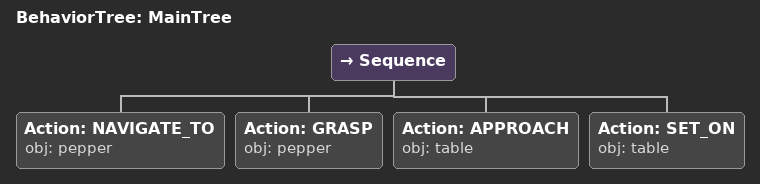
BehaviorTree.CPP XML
<root main_tree_to_execute="MainTree">
  <BehaviorTree ID="MainTree">
    <Sequence>
      <!-- Navigate to pepper -->
      <Action ID="NAVIGATE_TO" obj="pepper" />
      <!-- Grasp pepper -->
      <Action ID="GRASP" obj="pepper" />
      <!-- Approach table -->
      <Action ID="APPROACH" obj="table" />
      <!-- Set on table -->
      <Action ID="SET_ON" obj="table" />
    </Sequence>
  </BehaviorTree>
</root>
